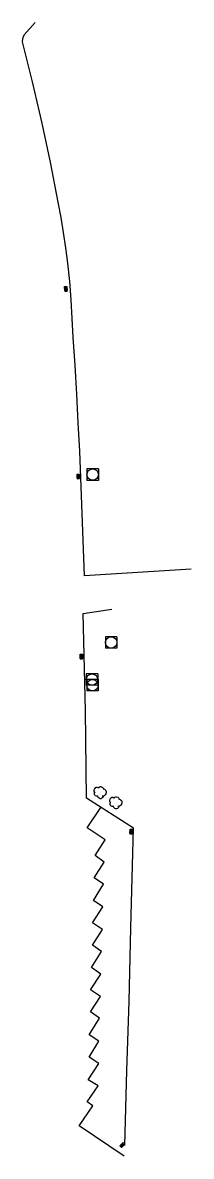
# Model space of a CAD drawing. Header units: millimetres. Extents: x 185000 to 186000, y 127999 to 129000.
# Drawn here: x 185258.2 to 185280.4, y 128523.4 to 128672.5 of the extents above; entities that cross this region are included whole.
import ezdxf

# ---------------------------------------------------------------- set-up
doc = ezdxf.new("R2010")
doc.units = ezdxf.units.MM
doc.layers.get('0').update_dxf_attribs({"linetype": 'CONTINUOUS'})
for name, color, linetype in [('W0006', 2, 'CONTINUOUS'), ('W0014', 7, 'CONTINUOUS'), ('W0300', 7, 'CONTINUOUS'), ('W0401', 7, 'CONTINUOUS'), ('W0420', 7, 'CONTINUOUS')]:
    doc.layers.add(name, color=color, linetype=linetype)

# ---------------------------------------------------------------- blocks, each defined once
blk = doc.blocks.new('T401')
for p, q in [((-0.3, 0.3), (0, 0.3)), ((-0.3, -0.25), (-0.3, 0.3)), ((-0.3, 0.15), (0, 0.15)), ((-0.3, 0), (0, 0)), ((0, 0.3), (0, -0.25)), ((-0.3, -0.15), (0, -0.15)), ((-0.3, -0.25), (-0.3, -0.3)), ((-0.3, -0.3), (0, -0.3)), ((0, -0.3), (0, -0.25))]:
    blk.add_line(p, q)
blk = doc.blocks.new('T420')
for p, q in [((0.75, 0.75), (-0.75, 0.75)), ((-0.75, 0.75), (-0.75, -0.75)), ((0.75, 0.75), (0.75, -0.75)), ((0.75, -0.75), (-0.75, -0.75))]:
    blk.add_line(p, q)
blk.add_ellipse((0, 0), major_axis=(-0.53, 0.53), ratio=1, start_param=3.926991, end_param=10.210176)
blk = doc.blocks.new('T300')
for p, q in [((-0.8, 0.51), (-0.86, 0.34)), ((-0.86, 0.34), (-0.86, 0.17)), ((-0.86, 0.17), (-0.74, 0.06)), ((-0.69, 0.63), (-0.8, 0.51)), ((-0.8, -0.06), (-0.74, 0.06)), ((-0.74, 0.06), (-0.69, 0.11)), ((-0.57, 0.69), (-0.69, 0.63)), ((-0.46, 0.69), (-0.57, 0.69)), ((-0.29, 0.63), (-0.46, 0.69)), ((-0.29, 0.63), (-0.17, 0.74)), ((-0.23, 0.57), (-0.29, 0.63)), ((-0.17, 0.74), (-0.06, 0.8)), ((-0.06, 0.8), (0.06, 0.8)), ((0.06, 0.8), (0.23, 0.74)), ((0.23, 0.74), (0.34, 0.63)), ((0.34, 0.63), (0.4, 0.51)), ((0.46, 0.46), (0.34, 0.46)), ((0.4, 0.51), (0.4, 0.46)), ((0.57, 0.4), (0.46, 0.46)), ((0.57, 0.4), (0.69, 0.29)), ((0.69, 0.29), (0.74, 0.17)), ((0.74, 0.06), (0.69, -0.17)), ((0.74, 0.17), (0.74, 0.06)), ((-0.8, -0.17), (-0.8, -0.06)), ((-0.8, -0.23), (-0.8, -0.17)), ((-0.74, -0.34), (-0.8, -0.23)), ((-0.69, -0.4), (-0.74, -0.34)), ((-0.51, -0.46), (-0.69, -0.4)), ((-0.4, -0.46), (-0.51, -0.46)), ((-0.4, -0.46), (-0.34, -0.46)), ((-0.34, -0.46), (-0.34, -0.4)), ((-0.34, -0.51), (-0.34, -0.46)), ((-0.29, -0.63), (-0.34, -0.51)), ((-0.17, -0.74), (-0.29, -0.63)), ((-0.06, -0.8), (-0.17, -0.74)), ((0.06, -0.8), (-0.06, -0.8)), ((0.17, -0.74), (0.06, -0.8)), ((0.23, -0.69), (0.17, -0.74)), ((0.29, -0.46), (0.23, -0.46)), ((0.29, -0.63), (0.23, -0.69)), ((0.46, -0.4), (0.29, -0.46)), ((0.34, -0.51), (0.29, -0.63)), ((0.34, -0.51), (0.34, -0.46)), ((0.57, -0.34), (0.46, -0.4)), ((0.63, -0.29), (0.57, -0.34)), ((0.69, -0.17), (0.63, -0.29))]:
    blk.add_line(p, q)

msp = doc.modelspace()

# ---------------------------------------------------------------- linework, layer by layer
at = {"layer": 'W0006'}
msp.add_lwpolyline([(185271.54, 128523.39), (185265.62, 128527.38), (185267.43, 128530.05), (185266.67, 128530.57), (185268.1, 128532.64), (185266.81, 128533.46), (185268.18, 128535.61), (185266.92, 128536.41), (185268.22, 128538.52), (185266.93, 128539.38), (185268.28, 128541.56), (185267.11, 128542.4), (185268.42, 128544.42), (185267.12, 128545.29), (185268.47, 128547.33), (185267.23, 128548.24), (185268.54, 128550.33), (185267.35, 128551.17), (185268.7, 128553.22), (185267.38, 128554.11), (185268.74, 128556.19), (185267.51, 128557.02), (185268.83, 128559.18), (185267.57, 128560.02), (185268.9, 128562.09), (185267.7, 128562.97), (185269.03, 128565), (185266.65, 128566.58), (185268.44, 128569.29)], dxfattribs=at)
at = {"layer": 'W0014'}
for points in [[(185258.18, 128669.99), (185258.18, 128670.13), (185258.19, 128670.26), (185258.21, 128670.4), (185258.25, 128670.54), (185258.28, 128670.65), (185258.33, 128670.77), (185258.37, 128670.89), (185259.81, 128672.5)], [(185265.68, 128616.12), (185265.49, 128619.88), (185265.29, 128623.64), (185265.08, 128627.39), (185264.84, 128631.15), (185264.69, 128633.58), (185264.54, 128636.02), (185264.37, 128638.45), (185264.12, 128640.88), (185263.87, 128642.89), (185263.57, 128644.89), (185263.23, 128646.88), (185262.86, 128648.87), (185261.82, 128654.17), (185260.69, 128659.46), (185259.48, 128664.73), (185258.18, 128669.99)], [(185280.36, 128600.61), (185266.31, 128599.74), (185265.68, 128616.12)], [(185271.6, 128524.79), (185271.88, 128534.67), (185272.18, 128543.73), (185272.39, 128553.42), (185272.75, 128566.54), (185266.58, 128570.48), (185266.43, 128582.04), (185266.15, 128594.8), (185269.93, 128595.35)]]:
    msp.add_lwpolyline(points, dxfattribs=at)

# ---------------------------------------------------------------- block references
at = {"layer": 'W0300'}
for p in [(185268.42, 128571.22), (185270.48, 128569.88)]:
    msp.add_blockref('T300', p, dxfattribs=at)
at = {"layer": 'W0401'}
for p, rotation in [((185264.02, 128637.5), 4.291425158363028), ((185265.64, 128612.83), 2.216686896079953), ((185266.05, 128589.13), 1.225735730537819), ((185272.6, 128566.11), 358.4334760501769), ((185271.39, 128524.78), 316.5115879129764)]:
    msp.add_blockref('T401', p, dxfattribs=dict(at, rotation=rotation))
at = {"layer": 'W0420'}
for p in [(185267.39, 128613.05), (185269.81, 128590.97), (185267.3, 128586.09), (185267.37, 128585.36)]:
    msp.add_blockref('T420', p, dxfattribs=at)

doc.saveas('drawing.dxf')
